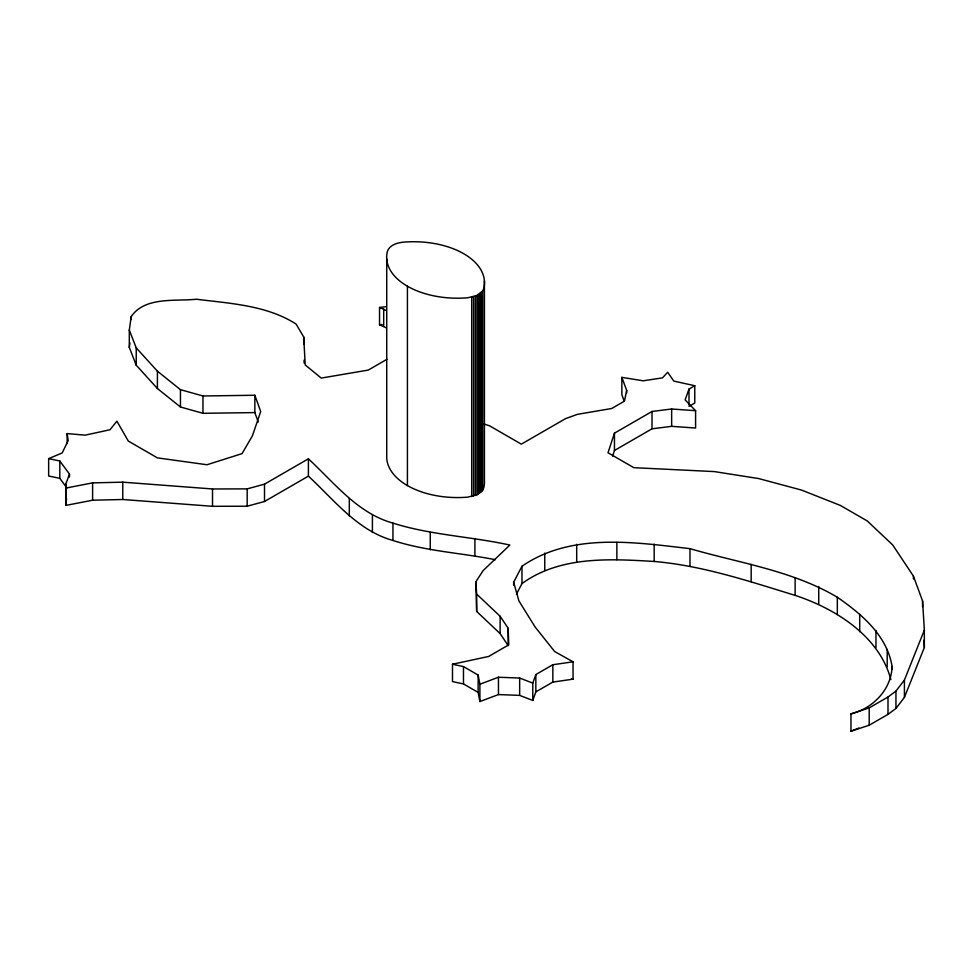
<?xml version="1.0" encoding="UTF-8"?>
<svg xmlns="http://www.w3.org/2000/svg" width="973" height="973" viewBox="0 0 973 973"><rect width="100%" height="100%" fill="white"/><g stroke="black" fill="none" stroke-linecap="round" stroke-linejoin="round"><path stroke-width="1.46" d="M258.259 422.075L254.853 412.588L202.956 413.306L180.455 406.994L157.407 388.519L136.232 365.203L129.3 347.41L129.3 330.078L131.197 316.602C144.928 296.339 175.529 301.521 196.351 299.222C230.114 303.467 266.638 305.242 296.072 324.045L303.71 336.962L305.218 364.948L321.248 378.083L368.268 370.081L386.95 359.292M129.3 347.41L129.932 342.922M513.647 585.114L513.647 582.219L521.978 566.237C571.005 532.45 634.335 542.192 689.979 548.663C739.371 563.063 792.557 570.616 837.327 597.252C861.762 614.206 886.975 635.43 892.095 666.444C891.377 689.638 872.866 708.466 850.974 713.89L850.974 731.222L869.193 725.226L887.996 714.364L895.951 708.453L904.416 697.386L924.35 647.459L924.35 630.127L922.574 600.998L913.416 576.113L892.715 544.965L867.308 520.993L840.417 505.461L801.57 490.088L758.758 478.582L714.352 471.589L633.837 467.672L607.991 452.749L614.462 433.155L652.007 411.482L671.65 409.001L695.598 410.691L695.598 428.035L671.65 426.344L652.007 428.813L614.462 450.487L612.613 456.094M688.993 406.398L694.771 403.065L694.771 385.722L673.778 381.075L667.673 372.258L662.467 377.877L643.129 380.808L621.856 377.354L626.661 390.368L624.471 401.131L611.689 408.502L577.33 414.364L565.435 418.694L521.333 444.15L489.565 425.797L483.97 423.997M694.771 385.722L688.993 389.066L685.15 399.915L695.598 410.691M532.79 700.438L532.79 683.095L535.843 674.544L552.846 664.729L573.048 661.822L573.048 679.154L552.846 682.073L535.843 691.888L532.79 700.438L519.655 695.379L498.456 694.564L479.896 701.557L478.144 692.399L478.144 675.067L463.476 666.59L452.494 664.243L452.494 681.587L463.476 683.934L478.144 692.399M66.055 505.364L66.055 488.032L92.605 482.876L122.768 482.17L212.515 488.969L247.178 488.884L264.51 484.153L308.405 458.806L308.405 476.138L264.51 501.484L247.178 506.228L212.515 506.301L122.768 499.502L92.605 500.207L66.055 505.364L65.726 484.177L69.497 474.119L59.803 460.995L48.65 458.648L48.65 475.992L59.803 478.339L66.845 487.874M65.726 501.509L66.663 499.003M850.974 713.89L869.193 707.882L887.996 697.033L895.951 691.11L904.416 680.054L924.35 630.127M516.42 594.235L521.978 583.569L521.978 566.237M482.73 290.83L483.727 288.58A70.859 40.915 0 0 0 403.333 242.168C397.252 242.8 389.638 244.941 387.424 251.362A70.859 40.915 0 0 0 467.806 297.774L476.916 295.476L482.73 290.83L482.73 490.185L476.916 494.831L467.806 497.13A70.859 40.915 0 0 1 386.731 458.307L386.731 258.952M482.73 490.185L483.727 487.935A70.859 40.915 0 0 0 484.42 480.346L484.42 280.99M475.858 581.793L476.648 594.089L500.134 616.286L508.174 628.278L508.174 645.622L500.134 633.618L476.648 611.421L475.858 581.793L483.143 570.555L509.876 545.062C471.078 536.5 431.015 535.15 392.958 523.121C357.517 513.27 334.262 482.742 308.405 458.806M521.978 583.569C560.132 555.899 609.475 558.806 654.172 561.457C702.567 565.617 748.955 581.209 795.136 595.379C835.649 608.721 879.203 636.062 890.867 679.519M452.494 664.243L488.653 656.459L508.757 644.844L508.174 628.278M48.65 458.648L62.211 452.919L68.183 440.587L67.161 433.593L85.138 435.162L110.034 429.738L116.882 421.175L128.314 441.073L157.431 457.882L207.018 464.741L242.046 453.625L252.469 435.709L260.691 411.518L254.853 395.257L202.956 395.975L180.455 389.662L157.407 371.187L136.232 347.86L129.3 330.078M850.974 731.222L858.904 728.023M479.896 701.557L479.896 684.226L498.456 677.232L519.655 678.035L532.79 683.095M386.196 327.804L379.531 324.787L379.531 307.444L386.159 306.69M379.531 324.787L382.182 324.471M308.405 476.138C334.262 500.073 357.517 530.601 392.958 540.465C426.235 551.253 461.214 552.895 495.306 559.706M573.048 661.822L554.671 651.545L535.016 626.855L518.901 600.876L513.647 582.219M571.516 678.607L573.048 679.154M379.531 307.444L386.196 310.472M624.252 401.192L621.856 394.685L621.856 377.354M478.144 675.067L479.896 684.226M65.726 484.177L66.055 488.032M923.912 640.173L924.35 647.459M304.026 360.18L304.184 363.136M922.574 600.998L922.574 606.775M913.416 576.113L913.416 579.008M904.416 680.054L904.416 697.386M895.951 691.11L895.951 708.453M892.095 666.444L892.095 669.327M887.996 697.033L887.996 714.364M887.194 649.405L887.194 666.736M875.968 630.419L875.968 647.75M869.193 707.882L869.193 725.226M859.706 614.328L859.706 631.659M837.327 597.252L837.327 614.583M818.743 586.524L818.743 603.856M795.136 578.035L795.136 595.379M751.18 564.364L751.18 581.708M689.979 548.663L689.979 566.006M688.993 389.066L688.993 404.95M671.65 409.001L671.65 426.344M654.172 544.126L654.172 561.457M652.007 411.482L652.007 428.813M626.661 390.368L626.661 393.25M616.87 542.375L616.87 559.706M614.462 433.155L614.462 450.487M576.697 544.296L576.697 561.64M552.846 664.729L552.846 682.073M544.758 553.078L544.758 570.421M535.843 674.544L535.843 691.888M519.655 678.035L519.655 695.379M500.134 616.286L500.134 633.618M498.456 677.232L498.456 694.564M481.915 291.888L481.915 491.243M480.93 292.897L480.93 492.253M479.75 293.834L479.75 493.189M478.4 294.697L478.4 494.053M476.916 295.476L476.916 494.831M476.648 594.089L476.648 611.421M475.286 296.157L475.286 495.512M474.909 538.616L474.909 555.948M473.535 296.729L473.535 496.084M471.698 297.191L471.698 496.546M463.476 666.59L463.476 683.934M430.248 532.462L430.248 549.794M407.419 286.22L407.419 485.576M392.958 523.121L392.958 540.465M383.69 309.025L383.69 326.356M372.416 515.106L372.416 532.45M349.307 498.565L349.307 515.897M303.71 336.962L303.71 344.174M264.51 484.153L264.51 501.484M254.853 395.257L254.853 412.588M247.178 488.884L247.178 506.228M212.515 488.969L212.515 506.301M202.956 395.975L202.956 413.306M180.455 389.662L180.455 406.994M157.407 371.187L157.407 388.519M136.232 347.86L136.232 365.203M131.197 316.602L131.197 319.485M122.768 482.17L122.768 499.502M92.605 482.876L92.605 500.207M69.497 474.119L69.497 477.013M67.161 433.593L67.161 443.7M59.803 460.995L59.803 478.339"/></g></svg>
